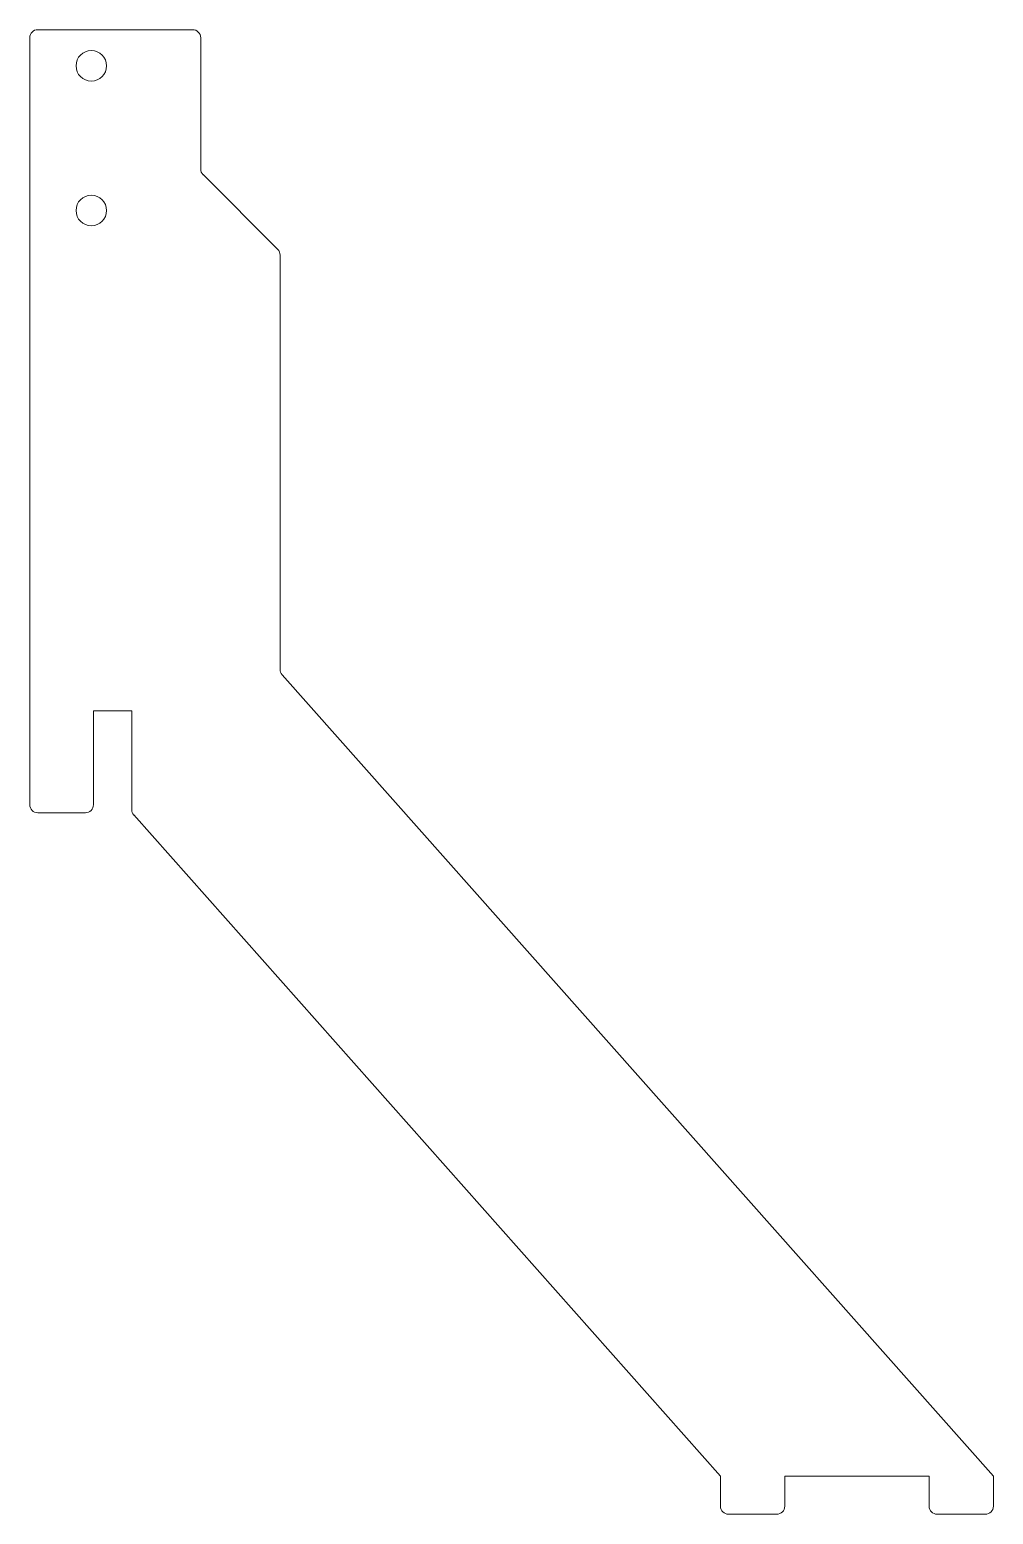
# Model space of a CAD drawing. Header units: millimetres. Extents: x -3 to 117, y -158 to 27.
import ezdxf

# ---------------------------------------------------------------- set-up
doc = ezdxf.new("R2010")
doc.units = ezdxf.units.MM

msp = doc.modelspace()

# ---------------------------------------------------------------- linework, layer by layer
at = {"color": 7, "linetype": 'Continuous', "lineweight": 15}
for p, q in [((-3.17, 26), (-3.17, -69.45)), ((17.12, 27), (-2.17, 27)), ((18.12, 9.66), (18.12, 26)), ((27.71, -0.34), (18.41, 8.96)), ((28, -52.62), (28, -1.05)), ((116.83, -153), (28.25, -53.28)), ((4.76, -69.45), (4.76, -57.75)), ((4.76, -57.75), (9.53, -57.75)), ((9.53, -57.75), (9.53, -70.07)), ((-2.17, -70.45), (3.76, -70.45)), ((9.78, -70.73), (82.85, -153)), ((82.85, -153), (82.85, -156.76)), ((90.85, -156.76), (90.85, -153)), ((90.85, -153), (108.83, -153)), ((108.83, -153), (108.83, -156.76)), ((116.83, -156.76), (116.83, -153)), ((83.85, -157.76), (89.85, -157.76)), ((109.83, -157.76), (115.83, -157.76))]:
    msp.add_line(p, q, dxfattribs=at)
for centre in [(4.5, 22.5), (4.5, 4.5)]:
    msp.add_circle(centre, 1.9, dxfattribs=at)
for centre, start, end in [((-2.17, 26), 90, 180), ((17.12, 26), 0, 90), ((19.12, 9.66), 180, 225), ((27, -1.05), 0, 45), ((29, -52.62), 180, 221.6131), ((-2.17, -69.45), 180, 270), ((3.76, -69.45), 270, 0), ((10.53, -70.07), 180, 221.6131), ((83.85, -156.76), 180, 270), ((89.85, -156.76), 270, 0), ((109.83, -156.76), 180, 270), ((115.83, -156.76), 270, 0)]:
    msp.add_arc(centre, 1, start, end, dxfattribs=at)

doc.saveas('drawing.dxf')
